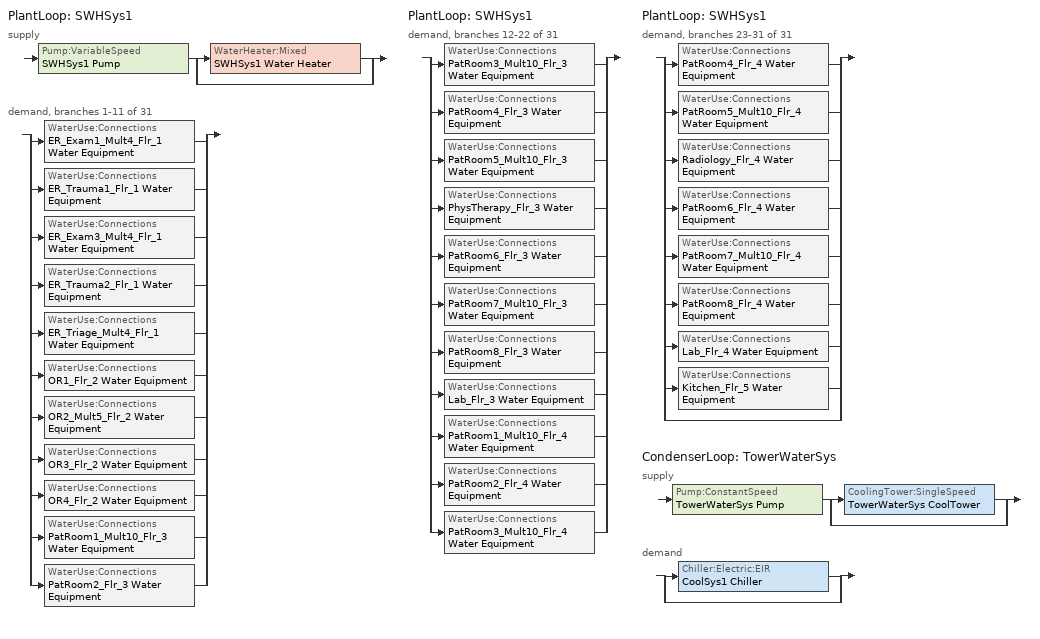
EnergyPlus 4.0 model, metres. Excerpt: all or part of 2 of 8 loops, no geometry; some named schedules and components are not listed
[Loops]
PlantLoop 'SWHSys1'
 supply: Pump:VariableSpeed 'SWHSys1 Pump' > split
  | WaterHeater:Mixed 'SWHSys1 Water Heater'
  | bypass
 demand, branches 1-11 of 31: split
  | WaterUse:Connections 'ER_Exam1_Mult4_Flr_1 Water Equipment'
  | WaterUse:Connections 'ER_Trauma1_Flr_1 Water Equipment'
  | WaterUse:Connections 'ER_Exam3_Mult4_Flr_1 Water Equipment'
  | WaterUse:Connections 'ER_Trauma2_Flr_1 Water Equipment'
  | WaterUse:Connections 'ER_Triage_Mult4_Flr_1 Water Equipment'
  | WaterUse:Connections 'OR1_Flr_2 Water Equipment'
  | WaterUse:Connections 'OR2_Mult5_Flr_2 Water Equipment'
  | WaterUse:Connections 'OR3_Flr_2 Water Equipment'
  | WaterUse:Connections 'OR4_Flr_2 Water Equipment'
  | WaterUse:Connections 'PatRoom1_Mult10_Flr_3 Water Equipment'
  | WaterUse:Connections 'PatRoom2_Flr_3 Water Equipment'
PlantLoop 'SWHSys1'
 demand, branches 12-22 of 31: split
  | WaterUse:Connections 'PatRoom3_Mult10_Flr_3 Water Equipment'
  | WaterUse:Connections 'PatRoom4_Flr_3 Water Equipment'
  | WaterUse:Connections 'PatRoom5_Mult10_Flr_3 Water Equipment'
  | WaterUse:Connections 'PhysTherapy_Flr_3 Water Equipment'
  | WaterUse:Connections 'PatRoom6_Flr_3 Water Equipment'
  | WaterUse:Connections 'PatRoom7_Mult10_Flr_3 Water Equipment'
  | WaterUse:Connections 'PatRoom8_Flr_3 Water Equipment'
  | WaterUse:Connections 'Lab_Flr_3 Water Equipment'
  | WaterUse:Connections 'PatRoom1_Mult10_Flr_4 Water Equipment'
  | WaterUse:Connections 'PatRoom2_Flr_4 Water Equipment'
  | WaterUse:Connections 'PatRoom3_Mult10_Flr_4 Water Equipment'
PlantLoop 'SWHSys1'
 demand, branches 23-31 of 31: split
  | WaterUse:Connections 'PatRoom4_Flr_4 Water Equipment'
  | WaterUse:Connections 'PatRoom5_Mult10_Flr_4 Water Equipment'
  | WaterUse:Connections 'Radiology_Flr_4 Water Equipment'
  | WaterUse:Connections 'PatRoom6_Flr_4 Water Equipment'
  | WaterUse:Connections 'PatRoom7_Mult10_Flr_4 Water Equipment'
  | WaterUse:Connections 'PatRoom8_Flr_4 Water Equipment'
  | WaterUse:Connections 'Lab_Flr_4 Water Equipment'
  | WaterUse:Connections 'Kitchen_Flr_5 Water Equipment'
  | bypass
CondenserLoop 'TowerWaterSys'
 supply: Pump:ConstantSpeed 'TowerWaterSys Pump' > split
  | CoolingTower:SingleSpeed 'TowerWaterSys CoolTower'
  | bypass
 demand: split
  | Chiller:Electric:EIR 'CoolSys1 Chiller'
  | bypass
[SetpointManager:Scheduled]
SWHSys1 Loop Setpoint Manager: Control Variable {TEMP}=Temperature; Schedule=SWHSys1-Loop-Temp-Schedule; Setpoint Node=SWHSys1 Supply Outlet Node
[CoolingTower:SingleSpeed]
TowerWaterSys CoolTower: Design Water Flow Rate {m3/s}=AUTOSIZE; Design Air Flow Rate {m3/s}=AUTOSIZE; Fan Power At Design Air Flow Rate {W}=AUTOSIZE; U-Factor Times Area Value at Design Air Flow Rate {W/K}=AUTOSIZE; Air Flow Rate In Free Convection Regime {m3/s}=AUTOSIZE; U-Factor Times Area Value at Free Convection Air Flow Rate {W/K}=AUTOSIZE; Performance Input Method {NominalCapacity | UFactorTimesAreaAndDesignWaterFlowRate}=UFactorTimesAreaAndDesignWaterFlowRate; Evaporation Loss Mode { LossFactor | SaturatedExit }=SaturatedExit; Drift Loss Percent=0.008; Blowdown Calculation Mode { ConcentrationRatio | ScheduledRate }=ConcentrationRatio; Blowdown Concentration Ratio=3; Capacity Control  { FanCycling |  FluidBypass }=FanCycling; Sizing Factor=1
[Pump:ConstantSpeed]
TowerWaterSys Pump: Rated Flow Rate {m3/s}=AUTOSIZE; Rated Pump Head {Pa} [179352 Pa = 60 ft]=179352; Rated Power Consumption {W}=AUTOSIZE; Motor Efficiency=0.87; Fraction of Motor Inefficiencies to Fluid Stream=0; Pump Control Type {Continuous | Intermittent}=Intermittent
[Pump:VariableSpeed]
SWHSys1 Pump: Rated Flow Rate {m3/s}=AUTOSIZE; Rated Pump Head {Pa} [179352 Pa = 60 ft]=179352; Rated Power Consumption {W}=AUTOSIZE; Motor Efficiency=0.9; Fraction of Motor Inefficiencies to Fluid Stream=0; Coefficient 1 of the Part Load Performance Curve=0; Coefficient 2 of the Part Load Performance Curve=1; Coefficient 3 of the Part Load Performance Curve=0; Coefficient 4 of the Part Load Performance Curve=0; Minimum Flow Rate {m3/s}=0; Pump Control Type {Continuous | Intermittent}=Intermittent
[PlantEquipmentList]
SWHSys1 Equipment List: SWHSys1 Water Heater
[Sizing:Plant]
Name | Loop Type {COOLING | HEATING | CONDENSER} | Design Loop Exit Temperature {C} | Design Loop Temperature Difference {C} | Loop Type {COOLING | HEATING}
TowerWaterSys | CONDENSER | 29.4 | 5.6
SWHSys1 |  | 60 | 5 | Heating
[PlantEquipmentOperationSchemes]
SWHSys1 Loop Operation Scheme List: Control Scheme 1 Object Type {*******}=PlantEquipmentOperation:HeatingLoad; Control Scheme 1=SWHSys1 Operation Scheme; Control Scheme 1 Schedule=PlantOnSched
[CondenserEquipmentOperationSchemes]
TowerWaterSys Loop Operation Scheme List: Control Scheme 1 Object Type {*******}=PlantEquipmentOperation:CoolingLoad; Control Scheme 1=TowerWaterSys Operation Scheme; Control Scheme 1 Schedule=PlantOnSched
[CondenserEquipmentList]
TowerWaterSys Equipment List: TowerWaterSys CoolTower
[PlantEquipmentOperation:HeatingLoad]
SWHSys1 Operation Scheme: Load Range 1 Lower Limit {W}=0; Load Range 1 Upper Limit {W}=1000000000000000; Priority Control 1 Equipment List=SWHSys1 Equipment List
[PlantEquipmentOperation:CoolingLoad]
TowerWaterSys Operation Scheme: Load Range 1 Lower Limit {W}=0; Load Range 1 Upper Limit {W}=1000000000000; Priority Control 1 Equipment List=TowerWaterSys Equipment List
[PlantLoop]
SWHSys1: Fluid Type {WATER}=Water; Loop Equipment Operation Scheme=SWHSys1 Loop Operation Scheme List; Maximum Loop Temperature {C}=60; Minimum Loop Temperature {C}=10; Maximum Loop Flow Rate {m3/s}=AUTOSIZE; Minimum Loop Flow Rate {m3/s}=0; Loop Volume {m3}=AUTOSIZE; Load Distribution Scheme {OPTIMAL | SEQUENTIAL}=Optimal
[CondenserLoop]
TowerWaterSys: Fluid Type {WATER}=Water; Loop Equipment Operation Scheme=TowerWaterSys Loop Operation Scheme List; Maximum Loop Temperature {C}=80; Minimum Loop Temperature {C}=5; Maximum Loop Flow Rate {m3/s}=AUTOSIZE; Minimum Loop Flow Rate {m3/s}=0; Loop Volume {m3}=AUTOSIZE; Load Distribution Scheme {OPTIMAL | SEQUENTIAL}=Sequential
[WaterHeater:Mixed]
SWHSys1 Water Heater: Tank Volume {m3}=3; Setpoint Temperature Schedule=SWHSys1 Water Heater Setpoint Temperature Schedule Name; Deadband Temperature Difference {deltaC}=2; Maximum Temperature Limit {C}=82.2222; Heater Control Type {Cycle | Modulate}=Cycle; Heater Maximum Capacity {W}=845000; Heater Fuel Type=NATURALGAS; Heater Thermal Efficiency=0.78; Off Cycle Parasitic Fuel Consumption Rate {W}=20; Off Cycle Parasitic Fuel Type=NATURALGAS; Off Cycle Parasitic Heat Fraction To Tank=0.8; On Cycle Parasitic Fuel Type=NATURALGAS; Ambient Temperature Indicator {Schedule | Zone | Outdoors}=SCHEDULE; Ambient Temperature Schedule=SWHSys1 Water Heater Ambient Temperature Schedule Name; Off Cycle Loss Coefficient to Ambient Temperature {W/K}=6; On Cycle Loss Coefficient to Ambient Temperature {W/K}=6; Use Side Effectiveness=1; Source Side Effectiveness=1; Use Side Design Flow Rate=AUTOSIZE; Source Side Design Flow Rate=AUTOSIZE; Indirect Water Heater Recovery Time=1.5
[WaterUse:Equipment]
Name | Peak Flow Rate {m3/s} | Flow Rate Fraction Schedule | Target Temperature Schedule | Hot Water Supply Temperature Schedule Name  {C} | Zone | Sensible Fraction Schedule | Latent Fraction Schedule
ER_Exam1_Mult4_Flr_1 Water Equipment | 1.0556e-06 | BLDG_SWH_EXTD_SCH | ER_Exam1_Mult4_Flr_1 Water Equipment Temp Sched | ER_Exam1_Mult4_Flr_1 Water Equipment Hot Supply Temp Sched | ER_Exam1_Mult4_Flr_1 | ER_Exam1_Mult4_Flr_1 Water Equipment Sensible fract sched | ER_Exam1_Mult4_Flr_1 Water Equipment Latent fract sched
ER_Exam3_Mult4_Flr_1 Water Equipment | 1.0556e-06 | BLDG_SWH_EXTD_SCH | ER_Exam3_Mult4_Flr_1 Water Equipment Temp Sched | ER_Exam3_Mult4_Flr_1 Water Equipment Hot Supply Temp Sched | ER_Exam3_Mult4_Flr_1 | ER_Exam3_Mult4_Flr_1 Water Equipment Sensible fract sched | ER_Exam3_Mult4_Flr_1 Water Equipment Latent fract sched
ER_Trauma1_Flr_1 Water Equipment | 1.0556e-06 | BLDG_SWH_EXTD_SCH | ER_Trauma1_Flr_1 Water Equipment Temp Sched | ER_Trauma1_Flr_1 Water Equipment Hot Supply Temp Sched | ER_Trauma1_Flr_1 | ER_Trauma1_Flr_1 Water Equipment Sensible fract sched | ER_Trauma1_Flr_1 Water Equipment Latent fract sched
ER_Trauma2_Flr_1 Water Equipment | 1.0556e-06 | BLDG_SWH_EXTD_SCH | ER_Trauma2_Flr_1 Water Equipment Temp Sched | ER_Trauma2_Flr_1 Water Equipment Hot Supply Temp Sched | ER_Trauma2_Flr_1 | ER_Trauma2_Flr_1 Water Equipment Sensible fract sched | ER_Trauma2_Flr_1 Water Equipment Latent fract sched
ER_Triage_Mult4_Flr_1 Water Equipment | 1.0556e-06 | BLDG_SWH_EXTD_SCH | ER_Triage_Mult4_Flr_1 Water Equipment Temp Sched | ER_Triage_Mult4_Flr_1 Water Equipment Hot Supply Temp Sched | ER_Triage_Mult4_Flr_1 | ER_Triage_Mult4_Flr_1 Water Equipment Sensible fract sched | ER_Triage_Mult4_Flr_1 Water Equipment Latent fract sched
Kitchen_Flr_5 Water Equipment | 0.0001577 | BLDG_SWH_EXTD_SCH | Kitchen_Flr_5 Water Equipment Temp Sched | Kitchen_Flr_5 Water Equipment Hot Supply Temp Sched | Kitchen_Flr_5 | Kitchen_Flr_5 Water Equipment Sensible fract sched | Kitchen_Flr_5 Water Equipment Latent fract sched
Lab_Flr_3 Water Equipment | 2.1111e-06 | BLDG_SWH_SCH | Lab_Flr_3 Water Equipment Temp Sched | Lab_Flr_3 Water Equipment Hot Supply Temp Sched | Lab_Flr_3 | Lab_Flr_3 Water Equipment Sensible fract sched | Lab_Flr_3 Water Equipment Latent fract sched
Lab_Flr_4 Water Equipment | 2.1111e-06 | BLDG_SWH_SCH | Lab_Flr_4 Water Equipment Temp Sched | Lab_Flr_4 Water Equipment Hot Supply Temp Sched | Lab_Flr_4 | Lab_Flr_4 Water Equipment Sensible fract sched | Lab_Flr_4 Water Equipment Latent fract sched
OR1_Flr_2 Water Equipment | 2.1111e-06 | BLDG_SWH_SCH | OR1_Flr_2 Water Equipment Temp Sched | OR1_Flr_2 Water Equipment Hot Supply Temp Sched | OR1_Flr_2 | OR1_Flr_2 Water Equipment Sensible fract sched | OR1_Flr_2 Water Equipment Latent fract sched
OR2_Mult5_Flr_2 Water Equipment | 2.1111e-06 | BLDG_SWH_SCH | OR2_Mult5_Flr_2 Water Equipment Temp Sched | OR2_Mult5_Flr_2 Water Equipment Hot Supply Temp Sched | OR2_Mult5_Flr_2 | OR2_Mult5_Flr_2 Water Equipment Sensible fract sched | OR2_Mult5_Flr_2 Water Equipment Latent fract sched
OR3_Flr_2 Water Equipment | 2.1111e-06 | BLDG_SWH_SCH | OR3_Flr_2 Water Equipment Temp Sched | OR3_Flr_2 Water Equipment Hot Supply Temp Sched | OR3_Flr_2 | OR3_Flr_2 Water Equipment Sensible fract sched | OR3_Flr_2 Water Equipment Latent fract sched
OR4_Flr_2 Water Equipment | 6.3056e-06 | BLDG_SWH_SCH | OR4_Flr_2 Water Equipment Temp Sched | OR4_Flr_2 Water Equipment Hot Supply Temp Sched | OR4_Flr_2 | OR4_Flr_2 Water Equipment Sensible fract sched | OR4_Flr_2 Water Equipment Latent fract sched
PatRoom1_Mult10_Flr_3 Water Equipment | 1.0556e-06 | BLDG_SWH_EXTD_SCH | PatRoom1_Mult10_Flr_3 Water Equipment Temp Sched | PatRoom1_Mult10_Flr_3 Water Equipment Hot Supply Temp Sched | PatRoom1_Mult10_Flr_3 | PatRoom1_Mult10_Flr_3 Water Equipment Sensible fract sched | PatRoom1_Mult10_Flr_3 Water Equipment Latent fract sched
PatRoom1_Mult10_Flr_4 Water Equipment | 1.0556e-06 | BLDG_SWH_EXTD_SCH | PatRoom1_Mult10_Flr_4 Water Equipment Temp Sched | PatRoom1_Mult10_Flr_4 Water Equipment Hot Supply Temp Sched | PatRoom1_Mult10_Flr_4 | PatRoom1_Mult10_Flr_4 Water Equipment Sensible fract sched | PatRoom1_Mult10_Flr_4 Water Equipment Latent fract sched
PatRoom2_Flr_3 Water Equipment | 1.0556e-06 | BLDG_SWH_EXTD_SCH | PatRoom2_Flr_3 Water Equipment Temp Sched | PatRoom2_Flr_3 Water Equipment Hot Supply Temp Sched | PatRoom2_Flr_3 | PatRoom2_Flr_3 Water Equipment Sensible fract sched | PatRoom2_Flr_3 Water Equipment Latent fract sched
PatRoom2_Flr_4 Water Equipment | 1.0556e-06 | BLDG_SWH_EXTD_SCH | PatRoom2_Flr_4 Water Equipment Temp Sched | PatRoom2_Flr_4 Water Equipment Hot Supply Temp Sched | PatRoom2_Flr_4 | PatRoom2_Flr_4 Water Equipment Sensible fract sched | PatRoom2_Flr_4 Water Equipment Latent fract sched
PatRoom3_Mult10_Flr_3 Water Equipment | 1.0556e-06 | BLDG_SWH_EXTD_SCH | PatRoom3_Mult10_Flr_3 Water Equipment Temp Sched | PatRoom3_Mult10_Flr_3 Water Equipment Hot Supply Temp Sched | PatRoom3_Mult10_Flr_3 | PatRoom3_Mult10_Flr_3 Water Equipment Sensible fract sched | PatRoom3_Mult10_Flr_3 Water Equipment Latent fract sched
PatRoom3_Mult10_Flr_4 Water Equipment | 1.0556e-06 | BLDG_SWH_EXTD_SCH | PatRoom3_Mult10_Flr_4 Water Equipment Temp Sched | PatRoom3_Mult10_Flr_4 Water Equipment Hot Supply Temp Sched | PatRoom3_Mult10_Flr_4 | PatRoom3_Mult10_Flr_4 Water Equipment Sensible fract sched | PatRoom3_Mult10_Flr_4 Water Equipment Latent fract sched
PatRoom4_Flr_3 Water Equipment | 1.0556e-06 | BLDG_SWH_EXTD_SCH | PatRoom4_Flr_3 Water Equipment Temp Sched | PatRoom4_Flr_3 Water Equipment Hot Supply Temp Sched | PatRoom4_Flr_3 | PatRoom4_Flr_3 Water Equipment Sensible fract sched | PatRoom4_Flr_3 Water Equipment Latent fract sched
PatRoom4_Flr_4 Water Equipment | 1.0556e-06 | BLDG_SWH_EXTD_SCH | PatRoom4_Flr_4 Water Equipment Temp Sched | PatRoom4_Flr_4 Water Equipment Hot Supply Temp Sched | PatRoom4_Flr_4 | PatRoom4_Flr_4 Water Equipment Sensible fract sched | PatRoom4_Flr_4 Water Equipment Latent fract sched
PatRoom5_Mult10_Flr_3 Water Equipment | 1.0556e-06 | BLDG_SWH_EXTD_SCH | PatRoom5_Mult10_Flr_3 Water Equipment Temp Sched | PatRoom5_Mult10_Flr_3 Water Equipment Hot Supply Temp Sched | PatRoom5_Mult10_Flr_3 | PatRoom5_Mult10_Flr_3 Water Equipment Sensible fract sched | PatRoom5_Mult10_Flr_3 Water Equipment Latent fract sched
PatRoom5_Mult10_Flr_4 Water Equipment | 1.0556e-06 | BLDG_SWH_EXTD_SCH | PatRoom5_Mult10_Flr_4 Water Equipment Temp Sched | PatRoom5_Mult10_Flr_4 Water Equipment Hot Supply Temp Sched | PatRoom5_Mult10_Flr_4 | PatRoom5_Mult10_Flr_4 Water Equipment Sensible fract sched | PatRoom5_Mult10_Flr_4 Water Equipment Latent fract sched
PatRoom6_Flr_3 Water Equipment | 1.0556e-06 | BLDG_SWH_EXTD_SCH | PatRoom6_Flr_3 Water Equipment Temp Sched | PatRoom6_Flr_3 Water Equipment Hot Supply Temp Sched | PatRoom6_Flr_3 | PatRoom6_Flr_3 Water Equipment Sensible fract sched | PatRoom6_Flr_3 Water Equipment Latent fract sched
PatRoom6_Flr_4 Water Equipment | 1.0556e-06 | BLDG_SWH_EXTD_SCH | PatRoom6_Flr_4 Water Equipment Temp Sched | PatRoom6_Flr_4 Water Equipment Hot Supply Temp Sched | PatRoom6_Flr_4 | PatRoom6_Flr_4 Water Equipment Sensible fract sched | PatRoom6_Flr_4 Water Equipment Latent fract sched
PatRoom7_Mult10_Flr_3 Water Equipment | 1.0556e-06 | BLDG_SWH_EXTD_SCH | PatRoom7_Mult10_Flr_3 Water Equipment Temp Sched | PatRoom7_Mult10_Flr_3 Water Equipment Hot Supply Temp Sched | PatRoom7_Mult10_Flr_3 | PatRoom7_Mult10_Flr_3 Water Equipment Sensible fract sched | PatRoom7_Mult10_Flr_3 Water Equipment Latent fract sched
PatRoom7_Mult10_Flr_4 Water Equipment | 1.0556e-06 | BLDG_SWH_EXTD_SCH | PatRoom7_Mult10_Flr_4 Water Equipment Temp Sched | PatRoom7_Mult10_Flr_4 Water Equipment Hot Supply Temp Sched | PatRoom7_Mult10_Flr_4 | PatRoom7_Mult10_Flr_4 Water Equipment Sensible fract sched | PatRoom7_Mult10_Flr_4 Water Equipment Latent fract sched
PatRoom8_Flr_3 Water Equipment | 1.0556e-06 | BLDG_SWH_EXTD_SCH | PatRoom8_Flr_3 Water Equipment Temp Sched | PatRoom8_Flr_3 Water Equipment Hot Supply Temp Sched | PatRoom8_Flr_3 | PatRoom8_Flr_3 Water Equipment Sensible fract sched | PatRoom8_Flr_3 Water Equipment Latent fract sched
PatRoom8_Flr_4 Water Equipment | 1.0556e-06 | BLDG_SWH_EXTD_SCH | PatRoom8_Flr_4 Water Equipment Temp Sched | PatRoom8_Flr_4 Water Equipment Hot Supply Temp Sched | PatRoom8_Flr_4 | PatRoom8_Flr_4 Water Equipment Sensible fract sched | PatRoom8_Flr_4 Water Equipment Latent fract sched
PhysTherapy_Flr_3 Water Equipment | 1.0556e-06 | BLDG_SWH_SCH | PhysTherapy_Flr_3 Water Equipment Temp Sched | PhysTherapy_Flr_3 Water Equipment Hot Supply Temp Sched | PhysTherapy_Flr_3 | PhysTherapy_Flr_3 Water Equipment Sensible fract sched | PhysTherapy_Flr_3 Water Equipment Latent fract sched
Radiology_Flr_4 Water Equipment | 1.0556e-06 | BLDG_SWH_EXTD_SCH | Radiology_Flr_4 Water Equipment Temp Sched | Radiology_Flr_4 Water Equipment Hot Supply Temp Sched | Radiology_Flr_4 | Radiology_Flr_4 Water Equipment Sensible fract sched | Radiology_Flr_4 Water Equipment Latent fract sched
[WaterUse:Connections]
Name | Water Use Equipment 1
ER_Exam1_Mult4_Flr_1 Water Equipment | ER_Exam1_Mult4_Flr_1 Water Equipment
ER_Exam3_Mult4_Flr_1 Water Equipment | ER_Exam3_Mult4_Flr_1 Water Equipment
ER_Trauma1_Flr_1 Water Equipment | ER_Trauma1_Flr_1 Water Equipment
ER_Trauma2_Flr_1 Water Equipment | ER_Trauma2_Flr_1 Water Equipment
ER_Triage_Mult4_Flr_1 Water Equipment | ER_Triage_Mult4_Flr_1 Water Equipment
Kitchen_Flr_5 Water Equipment | Kitchen_Flr_5 Water Equipment
Lab_Flr_3 Water Equipment | Lab_Flr_3 Water Equipment
Lab_Flr_4 Water Equipment | Lab_Flr_4 Water Equipment
OR1_Flr_2 Water Equipment | OR1_Flr_2 Water Equipment
OR2_Mult5_Flr_2 Water Equipment | OR2_Mult5_Flr_2 Water Equipment
OR3_Flr_2 Water Equipment | OR3_Flr_2 Water Equipment
OR4_Flr_2 Water Equipment | OR4_Flr_2 Water Equipment
PatRoom1_Mult10_Flr_3 Water Equipment | PatRoom1_Mult10_Flr_3 Water Equipment
PatRoom1_Mult10_Flr_4 Water Equipment | PatRoom1_Mult10_Flr_4 Water Equipment
PatRoom2_Flr_3 Water Equipment | PatRoom2_Flr_3 Water Equipment
PatRoom2_Flr_4 Water Equipment | PatRoom2_Flr_4 Water Equipment
PatRoom3_Mult10_Flr_3 Water Equipment | PatRoom3_Mult10_Flr_3 Water Equipment
PatRoom3_Mult10_Flr_4 Water Equipment | PatRoom3_Mult10_Flr_4 Water Equipment
PatRoom4_Flr_3 Water Equipment | PatRoom4_Flr_3 Water Equipment
PatRoom4_Flr_4 Water Equipment | PatRoom4_Flr_4 Water Equipment
PatRoom5_Mult10_Flr_3 Water Equipment | PatRoom5_Mult10_Flr_3 Water Equipment
PatRoom5_Mult10_Flr_4 Water Equipment | PatRoom5_Mult10_Flr_4 Water Equipment
PatRoom6_Flr_3 Water Equipment | PatRoom6_Flr_3 Water Equipment
PatRoom6_Flr_4 Water Equipment | PatRoom6_Flr_4 Water Equipment
PatRoom7_Mult10_Flr_3 Water Equipment | PatRoom7_Mult10_Flr_3 Water Equipment
PatRoom7_Mult10_Flr_4 Water Equipment | PatRoom7_Mult10_Flr_4 Water Equipment
PatRoom8_Flr_3 Water Equipment | PatRoom8_Flr_3 Water Equipment
PatRoom8_Flr_4 Water Equipment | PatRoom8_Flr_4 Water Equipment
PhysTherapy_Flr_3 Water Equipment | PhysTherapy_Flr_3 Water Equipment
Radiology_Flr_4 Water Equipment | Radiology_Flr_4 Water Equipment
[Schedule:Compact]
PlantOnSched: On/Off, Through: 12/31, For: AllDays, Until: 24:00, 1
BLDG_SWH_EXTD_SCH: Through: 12/31, For: Weekdays SummerDesignDay, Until: 07:00, 0.3, Until: 08:00, 0.5, Until: 09:00, 0.58, Until: 10:00, 0.66, Until: 11:00, 0.78, Until: 12:00, 0.82, Until: 13:00, 0.71, Until: 14:00, 0.82, Until: 15:00, 0.78, Until: 16:00, 0.74, Until: 17:00, 0.63, Until: 18:00, 0.41, Until: 21:00, 0.35, Until: 24:00, 0.3, For: AllOtherDays, Until: 08:00, 0.3, Until: 09:00, 0.4, Until: 10:00, 0.5, Until: 17:00, 0.6, Until: 18:00, 0.5, Until: 24:00, 0.3
BLDG_SWH_SCH: Through: 12/31, For: Weekdays SummerDesignDay, Until: 07:00, 0.01, Until: 08:00, 0.17, Until: 09:00, 0.58, Until: 10:00, 0.66, Until: 11:00, 0.78, Until: 12:00, 0.82, Until: 13:00, 0.71, Until: 14:00, 0.82, Until: 15:00, 0.78, Until: 16:00, 0.74, Until: 17:00, 0.63, Until: 18:00, 0.41, Until: 21:00, 0.18, Until: 22:00, 0.1, Until: 24:00, 0.01, For: Saturday WinterDesignDay, Until: 08:00, 0.01, Until: 09:00, 0.2, Until: 10:00, 0.28, Until: 12:00, 0.3, Until: 14:00, 0.24, Until: 17:00, 0.23, Until: 18:00, 0.1, Until: 24:00, 0.01, For: Sunday Holidays AllOtherDays, Until: 24:00, 0.01
ER_Exam1_Mult4_Flr_1 Water Equipment Hot Supply Temp Sched; ER_Exam3_Mult4_Flr_1 Water Equipment Hot Supply Temp Sched; ER_Trauma1_Flr_1 Water Equipment Hot Supply Temp Sched; ER_Trauma2_Flr_1 Water Equipment Hot Supply Temp Sched; ER_Triage_Mult4_Flr_1 Water Equipment Hot Supply Temp Sched; Kitchen_Flr_5 Water Equipment Hot Supply Temp Sched; Lab_Flr_3 Water Equipment Hot Supply Temp Sched; Lab_Flr_4 Water Equipment Hot Supply Temp Sched; OR1_Flr_2 Water Equipment Hot Supply Temp Sched; OR2_Mult5_Flr_2 Water Equipment Hot Supply Temp Sched; OR3_Flr_2 Water Equipment Hot Supply Temp Sched; OR4_Flr_2 Water Equipment Hot Supply Temp Sched; PatRoom1_Mult10_Flr_3 Water Equipment Hot Supply Temp Sched; PatRoom1_Mult10_Flr_4 Water Equipment Hot Supply Temp Sched; PatRoom2_Flr_3 Water Equipment Hot Supply Temp Sched; PatRoom2_Flr_4 Water Equipment Hot Supply Temp Sched; PatRoom3_Mult10_Flr_3 Water Equipment Hot Supply Temp Sched; PatRoom3_Mult10_Flr_4 Water Equipment Hot Supply Temp Sched; PatRoom4_Flr_3 Water Equipment Hot Supply Temp Sched: Through: 12/31, For: AllDays, Until: 24:00, 55
ER_Exam1_Mult4_Flr_1 Water Equipment Latent fract sched; ER_Exam3_Mult4_Flr_1 Water Equipment Latent fract sched; ER_Trauma1_Flr_1 Water Equipment Latent fract sched; ER_Trauma2_Flr_1 Water Equipment Latent fract sched; ER_Triage_Mult4_Flr_1 Water Equipment Latent fract sched; Kitchen_Flr_5 Water Equipment Latent fract sched; Lab_Flr_3 Water Equipment Latent fract sched; Lab_Flr_4 Water Equipment Latent fract sched; OR1_Flr_2 Water Equipment Latent fract sched; OR2_Mult5_Flr_2 Water Equipment Latent fract sched; OR3_Flr_2 Water Equipment Latent fract sched; OR4_Flr_2 Water Equipment Latent fract sched; PatRoom1_Mult10_Flr_3 Water Equipment Latent fract sched; PatRoom1_Mult10_Flr_4 Water Equipment Latent fract sched; PatRoom2_Flr_3 Water Equipment Latent fract sched; PatRoom2_Flr_4 Water Equipment Latent fract sched; PatRoom3_Mult10_Flr_3 Water Equipment Latent fract sched; PatRoom3_Mult10_Flr_4 Water Equipment Latent fract sched; PatRoom4_Flr_3 Water Equipment Latent fract sched: Through: 12/31, For: AllDays, Until: 24:00, 0.05
ER_Exam1_Mult4_Flr_1 Water Equipment Sensible fract sched; ER_Exam3_Mult4_Flr_1 Water Equipment Sensible fract sched; ER_Trauma1_Flr_1 Water Equipment Sensible fract sched; ER_Trauma2_Flr_1 Water Equipment Sensible fract sched; ER_Triage_Mult4_Flr_1 Water Equipment Sensible fract sched; Kitchen_Flr_5 Water Equipment Sensible fract sched; Lab_Flr_3 Water Equipment Sensible fract sched; Lab_Flr_4 Water Equipment Sensible fract sched; OR1_Flr_2 Water Equipment Sensible fract sched; OR2_Mult5_Flr_2 Water Equipment Sensible fract sched; OR3_Flr_2 Water Equipment Sensible fract sched; OR4_Flr_2 Water Equipment Sensible fract sched; PatRoom1_Mult10_Flr_3 Water Equipment Sensible fract sched; PatRoom1_Mult10_Flr_4 Water Equipment Sensible fract sched; PatRoom2_Flr_3 Water Equipment Sensible fract sched; PatRoom2_Flr_4 Water Equipment Sensible fract sched; PatRoom3_Mult10_Flr_3 Water Equipment Sensible fract sched; PatRoom3_Mult10_Flr_4 Water Equipment Sensible fract sched; PatRoom4_Flr_3 Water Equipment Sensible fract sched: Through: 12/31, For: AllDays, Until: 24:00, 0.2
ER_Exam1_Mult4_Flr_1 Water Equipment Temp Sched; ER_Exam3_Mult4_Flr_1 Water Equipment Temp Sched; ER_Trauma1_Flr_1 Water Equipment Temp Sched; ER_Trauma2_Flr_1 Water Equipment Temp Sched; ER_Triage_Mult4_Flr_1 Water Equipment Temp Sched; Kitchen_Flr_5 Water Equipment Temp Sched; Lab_Flr_3 Water Equipment Temp Sched; Lab_Flr_4 Water Equipment Temp Sched; OR1_Flr_2 Water Equipment Temp Sched; OR2_Mult5_Flr_2 Water Equipment Temp Sched; OR3_Flr_2 Water Equipment Temp Sched; OR4_Flr_2 Water Equipment Temp Sched; PatRoom1_Mult10_Flr_3 Water Equipment Temp Sched; PatRoom1_Mult10_Flr_4 Water Equipment Temp Sched; PatRoom2_Flr_3 Water Equipment Temp Sched; PatRoom2_Flr_4 Water Equipment Temp Sched; PatRoom3_Mult10_Flr_3 Water Equipment Temp Sched; PatRoom3_Mult10_Flr_4 Water Equipment Temp Sched; PatRoom4_Flr_3 Water Equipment Temp Sched: Through: 12/31, For: AllDays, Until: 24:00, 49
SWHSys1 Water Heater Ambient Temperature Schedule Name: Through: 12/31, For: AllDays, Until: 24:00, 22
SWHSys1 Water Heater Setpoint Temperature Schedule Name; SWHSys1-Loop-Temp-Schedule: Through: 12/31, For: AllDays, Until: 24:00, 60
